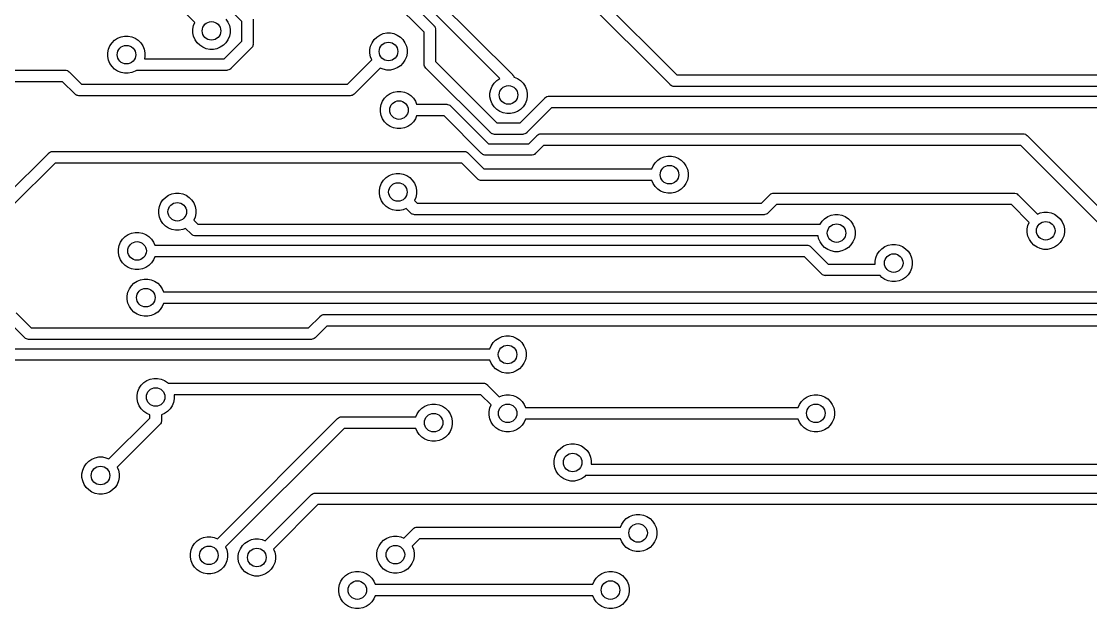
# Model space of a CAD drawing. Extents: x 0.4 to 23, y -16.1 to -0.4.
# Drawn here: x 13.709 to 14.616, y -4.262 to -3.763 of the extents above; entities that cross this region are included whole.
import ezdxf

# ---------------------------------------------------------------- set-up
doc = ezdxf.new("R2010")
doc.units = 0
doc.header["$MEASUREMENT"] = 0
doc.layers.add('BLACK', color=7, linetype='CONTINUOUS')

msp = doc.modelspace()

# ---------------------------------------------------------------- linework, layer by layer
at = {"layer": 'BLACK', "linetype": 'CONTINUOUS'}
for p, q in [((13.8962, -3.7635), (13.4567, -3.32401)), ((13.8564, -3.7644), (13.6346, -3.54255)), ((14.1011, -3.64486), (14.2651, -3.80887)), ((14.2594, -3.8171), (14.0941, -3.65182)), ((14.0326, -3.74053), (14.059, -3.767)), ((14.0508, -3.77268), (14.0243, -3.74622)), ((14.1151, -3.81187), (14.054, -3.75082)), ((14.0622, -3.74513), (14.1257, -3.80863)), ((13.8827, -3.76149), (13.8845, -3.76407)), ((13.906, -3.7617), (13.906, -3.782)), ((13.8548, -3.76998), (13.8554, -3.76693)), ((13.8548, -3.77308), (13.8548, -3.76998)), ((13.8554, -3.76693), (13.8564, -3.7644)), ((13.8845, -3.76407), (13.8857, -3.76693)), ((13.8857, -3.76693), (13.8863, -3.76998)), ((13.8863, -3.76998), (13.8863, -3.77308)), ((13.8962, -3.7802), (13.8962, -3.7635)), ((14.059, -3.767), (14.0592, -3.76715)), ((14.0592, -3.76715), (14.0594, -3.76734)), ((14.0594, -3.76734), (14.0594, -3.76734)), ((14.0594, -3.76734), (14.0598, -3.7679)), ((14.0598, -3.7679), (14.06, -3.76822)), ((14.06, -3.76822), (14.0603, -3.76875)), ((14.0603, -3.76875), (14.0606, -3.76968)), ((14.0606, -3.76968), (14.0606, -3.7704)), ((14.0606, -3.7704), (14.0606, -3.7704)), ((14.0606, -3.7704), (14.0607, -3.77065)), ((14.0607, -3.77065), (14.0606, -3.77089)), ((14.0606, -3.77089), (14.0606, -3.79749)), ((13.7862, -3.78169), (13.7884, -3.77949)), ((13.7884, -3.77949), (13.7909, -3.77777)), ((13.7909, -3.77777), (13.7938, -3.77658)), ((13.7938, -3.77658), (13.7968, -3.77598)), ((13.7968, -3.77598), (13.7999, -3.77598)), ((13.7999, -3.77598), (13.803, -3.77658)), ((13.803, -3.77658), (13.8058, -3.77777)), ((13.8058, -3.77777), (13.8084, -3.77949)), ((13.8084, -3.77949), (13.8106, -3.78169)), ((13.8554, -3.77612), (13.8548, -3.77308)), ((13.8566, -3.77899), (13.8554, -3.77612)), ((13.8583, -3.78157), (13.8566, -3.77899)), ((13.8812, -3.79516), (13.8962, -3.7802)), ((13.8845, -3.77899), (13.8827, -3.78157)), ((13.8857, -3.77612), (13.8845, -3.77899)), ((13.8863, -3.77308), (13.8857, -3.77612)), ((14.0067, -3.78154), (14.0084, -3.77896)), ((14.0084, -3.77896), (14.0106, -3.77676)), ((14.0106, -3.77676), (14.0132, -3.77504)), ((14.0132, -3.77504), (14.0161, -3.77385)), ((14.0161, -3.77385), (14.0191, -3.77325)), ((14.0191, -3.77325), (14.0222, -3.77325)), ((14.0222, -3.77325), (14.0252, -3.77385)), ((14.0252, -3.77385), (14.0281, -3.77504)), ((14.0281, -3.77504), (14.0307, -3.77676)), ((14.0307, -3.77676), (14.0329, -3.77896)), ((14.0329, -3.77896), (14.0346, -3.78154)), ((14.0508, -3.79929), (14.0508, -3.77268)), ((13.7826, -3.79017), (13.7832, -3.78713)), ((13.7826, -3.79328), (13.7826, -3.79017)), ((13.7832, -3.78713), (13.7844, -3.78426)), ((13.7844, -3.78426), (13.7862, -3.78169)), ((13.8106, -3.78169), (13.8123, -3.78426)), ((13.8123, -3.78426), (13.8135, -3.78713)), ((13.8135, -3.78713), (13.8141, -3.79017)), ((13.8141, -3.79017), (13.8141, -3.79328)), ((13.8605, -3.78376), (13.8583, -3.78157)), ((13.8631, -3.78548), (13.8605, -3.78376)), ((13.8659, -3.78667), (13.8631, -3.78548)), ((13.869, -3.78728), (13.8659, -3.78667)), ((13.8721, -3.78728), (13.869, -3.78728)), ((13.8751, -3.78667), (13.8721, -3.78728)), ((13.878, -3.78548), (13.8751, -3.78667)), ((13.8806, -3.78376), (13.878, -3.78548)), ((13.8827, -3.78157), (13.8806, -3.78376)), ((13.9044, -3.78589), (13.8869, -3.80339)), ((13.9046, -3.78573), (13.9044, -3.78589)), ((13.9048, -3.7855), (13.9046, -3.78573)), ((13.9052, -3.78498), (13.9048, -3.7855)), ((13.9057, -3.78413), (13.9052, -3.78498)), ((13.906, -3.7832), (13.9057, -3.78405)), ((13.9057, -3.78405), (13.9057, -3.78413)), ((13.906, -3.782), (13.9061, -3.78224)), ((13.9061, -3.78224), (13.906, -3.78248)), ((13.906, -3.78248), (13.906, -3.78248)), ((13.906, -3.78248), (13.906, -3.7832)), ((14.0049, -3.78744), (14.0055, -3.7844)), ((14.0049, -3.79055), (14.0049, -3.78744)), ((14.0055, -3.7844), (14.0067, -3.78154)), ((14.0346, -3.78154), (14.0358, -3.7844)), ((14.0358, -3.7844), (14.0364, -3.78744)), ((14.0364, -3.78744), (14.0364, -3.79055)), ((13.7832, -3.79632), (13.7826, -3.79328)), ((13.7844, -3.79918), (13.7832, -3.79632)), ((13.7862, -3.80176), (13.7844, -3.79918)), ((13.8141, -3.79328), (13.8138, -3.79516)), ((13.8138, -3.79516), (13.8812, -3.79516)), ((13.986, -3.81671), (14.0066, -3.79613)), ((14.0055, -3.79359), (14.0049, -3.79055)), ((14.0066, -3.79613), (14.0055, -3.79359)), ((14.0329, -3.79903), (14.0307, -3.80123)), ((14.0346, -3.79646), (14.0329, -3.79903)), ((14.0358, -3.79359), (14.0346, -3.79646)), ((14.0364, -3.79055), (14.0358, -3.79359)), ((14.0606, -3.79749), (14.1126, -3.84949)), ((11.9556, -3.8048), (13.7461, -3.8048)), ((13.7461, -3.8048), (13.7464, -3.80478)), ((13.7464, -3.80478), (13.7466, -3.8048)), ((13.7466, -3.8048), (13.7466, -3.8048)), ((13.7466, -3.8048), (13.7473, -3.80487)), ((13.7473, -3.80487), (13.7483, -3.80515)), ((13.7483, -3.80515), (13.7491, -3.80561)), ((13.7491, -3.80561), (13.7499, -3.80622)), ((13.7499, -3.80622), (13.75, -3.80641)), ((13.75, -3.80641), (13.7603, -3.81671)), ((13.7884, -3.80396), (13.7862, -3.80176)), ((13.7909, -3.80568), (13.7884, -3.80396)), ((13.7938, -3.80687), (13.7909, -3.80568)), ((13.7968, -3.80747), (13.7938, -3.80687)), ((13.7999, -3.80747), (13.7968, -3.80747)), ((13.803, -3.80687), (13.7999, -3.80747)), ((13.8058, -3.80568), (13.803, -3.80687)), ((13.8068, -3.80502), (13.8058, -3.80568)), ((13.807, -3.805), (13.8068, -3.80502)), ((13.883, -3.805), (13.807, -3.805)), ((13.8833, -3.80503), (13.883, -3.805)), ((13.8835, -3.805), (13.8833, -3.80503)), ((13.8842, -3.80493), (13.8835, -3.805)), ((13.8835, -3.805), (13.8835, -3.805)), ((13.8852, -3.80465), (13.8842, -3.80493)), ((13.886, -3.80419), (13.8852, -3.80465)), ((13.8868, -3.80358), (13.886, -3.80419)), ((13.8869, -3.80339), (13.8868, -3.80358)), ((14.0135, -3.80309), (13.9917, -3.82494)), ((14.0161, -3.80414), (14.0135, -3.80309)), ((14.0191, -3.80474), (14.0161, -3.80414)), ((14.0222, -3.80474), (14.0191, -3.80474)), ((14.0252, -3.80414), (14.0222, -3.80474)), ((14.0281, -3.80295), (14.0252, -3.80414)), ((14.0307, -3.80123), (14.0281, -3.80295)), ((14.0508, -3.79953), (14.0508, -3.79929)), ((14.0508, -3.79977), (14.0508, -3.79953)), ((14.0509, -3.80049), (14.0508, -3.79977)), ((14.0508, -3.79977), (14.0508, -3.79977)), ((14.0512, -3.80142), (14.0509, -3.80049)), ((14.0516, -3.80227), (14.0512, -3.80142)), ((14.0522, -3.80302), (14.0516, -3.80227)), ((14.0524, -3.80318), (14.0522, -3.80302)), ((14.107, -3.85772), (14.0524, -3.80318)), ((13.7443, -3.81464), (11.9556, -3.81464)), ((13.7546, -3.82494), (13.7443, -3.81464)), ((13.7603, -3.81671), (13.986, -3.81671)), ((14.1085, -3.8184), (14.1102, -3.81582)), ((14.1102, -3.81582), (14.1124, -3.81363)), ((14.1124, -3.81363), (14.115, -3.8119)), ((14.115, -3.8119), (14.1151, -3.81187)), ((14.1257, -3.80863), (14.1259, -3.80878)), ((14.1259, -3.80878), (14.1261, -3.80897)), ((14.1261, -3.80897), (14.1265, -3.80953)), ((14.1265, -3.80953), (14.1268, -3.80996)), ((14.1268, -3.80996), (14.127, -3.81039)), ((14.127, -3.81039), (14.1271, -3.81075)), ((14.1271, -3.81075), (14.1299, -3.8119)), ((14.1299, -3.8119), (14.1325, -3.81363)), ((14.1325, -3.81363), (14.1347, -3.81582)), ((14.1347, -3.81582), (14.1364, -3.8184)), ((14.2596, -3.81729), (14.2594, -3.8171)), ((14.2598, -3.81744), (14.2596, -3.81729)), ((14.2651, -3.80887), (14.849, -3.80887)), ((13.7548, -3.82513), (13.7546, -3.82494)), ((13.755, -3.82528), (13.7548, -3.82513)), ((13.7555, -3.82575), (13.755, -3.82528)), ((13.7562, -3.8261), (13.7555, -3.82575)), ((13.7564, -3.8262), (13.7562, -3.8261)), ((13.7573, -3.82648), (13.7564, -3.8262)), ((13.758, -3.82656), (13.7573, -3.82648)), ((13.989, -3.82648), (13.9882, -3.82656)), ((13.9899, -3.8262), (13.989, -3.82648)), ((13.9908, -3.82575), (13.9899, -3.8262)), ((13.9915, -3.82513), (13.9908, -3.82575)), ((13.9917, -3.82494), (13.9915, -3.82513)), ((14.0173, -3.82865), (14.0195, -3.82646)), ((14.0195, -3.82646), (14.0221, -3.82474)), ((14.0221, -3.82474), (14.0249, -3.82355)), ((14.0249, -3.82355), (14.028, -3.82294)), ((14.028, -3.82294), (14.0311, -3.82294)), ((14.0311, -3.82294), (14.0341, -3.82355)), ((14.0341, -3.82355), (14.037, -3.82474)), ((14.037, -3.82474), (14.0396, -3.82646)), ((14.0396, -3.82646), (14.0418, -3.82865)), ((14.1067, -3.82431), (14.1073, -3.82126)), ((14.1067, -3.82741), (14.1067, -3.82431)), ((14.1073, -3.82126), (14.1085, -3.8184)), ((14.1364, -3.8184), (14.1376, -3.82126)), ((14.1376, -3.82126), (14.1382, -3.82431)), ((14.1382, -3.82431), (14.1382, -3.82741)), ((14.2603, -3.8179), (14.2598, -3.81744)), ((14.2611, -3.81832), (14.2603, -3.8179)), ((14.2612, -3.81836), (14.2611, -3.81832)), ((14.2621, -3.81864), (14.2612, -3.81836)), ((14.2628, -3.81871), (14.2621, -3.81864)), ((14.2631, -3.81874), (14.2628, -3.81871)), ((14.2628, -3.81871), (14.2628, -3.81871)), ((14.2633, -3.81871), (14.2631, -3.81874)), ((14.8472, -3.81871), (14.2633, -3.81871)), ((13.7583, -3.82658), (13.758, -3.82656)), ((13.758, -3.82656), (13.758, -3.82656)), ((13.7585, -3.82656), (13.7583, -3.82658)), ((13.9878, -3.82656), (13.7585, -3.82656)), ((13.988, -3.82658), (13.9878, -3.82656)), ((13.9882, -3.82656), (13.988, -3.82658)), ((13.9882, -3.82656), (13.9882, -3.82656)), ((14.0138, -3.83714), (14.0144, -3.8341)), ((14.0144, -3.8341), (14.0156, -3.83123)), ((14.0156, -3.83123), (14.0173, -3.82865)), ((14.0418, -3.82865), (14.0435, -3.83123)), ((14.0435, -3.83123), (14.0445, -3.83377)), ((14.0445, -3.83377), (14.0696, -3.83377)), ((14.0696, -3.83377), (14.0698, -3.83375)), ((14.0698, -3.83375), (14.0701, -3.83377)), ((14.0701, -3.83377), (14.0701, -3.83377)), ((14.0701, -3.83377), (14.0708, -3.83384)), ((14.0708, -3.83384), (14.0717, -3.83412)), ((14.0717, -3.83412), (14.0726, -3.83458)), ((14.0726, -3.83458), (14.0733, -3.8352)), ((14.0733, -3.8352), (14.0735, -3.83538)), ((14.0735, -3.83538), (14.1053, -3.86722)), ((14.1073, -3.83045), (14.1067, -3.82741)), ((14.1085, -3.83332), (14.1073, -3.83045)), ((14.1102, -3.8359), (14.1085, -3.83332)), ((14.1322, -3.84949), (14.1532, -3.82848)), ((14.1364, -3.83332), (14.1347, -3.8359)), ((14.1376, -3.83045), (14.1364, -3.83332)), ((14.1382, -3.82741), (14.1376, -3.83045)), ((14.1532, -3.82848), (14.1534, -3.82829)), ((14.1534, -3.82829), (14.1536, -3.82814)), ((14.1536, -3.82814), (14.1541, -3.82768)), ((14.1536, -3.82814), (14.1536, -3.82814)), ((14.1541, -3.82768), (14.155, -3.82722)), ((14.155, -3.82722), (14.1559, -3.82694)), ((14.1559, -3.82694), (14.1566, -3.82687)), ((14.1566, -3.82687), (14.1569, -3.82685)), ((14.1566, -3.82687), (14.1566, -3.82687)), ((14.1569, -3.82685), (14.1571, -3.82687)), ((14.1571, -3.82687), (14.8397, -3.82687)), ((14.0138, -3.84024), (14.0138, -3.83714)), ((14.0144, -3.84329), (14.0138, -3.84024)), ((14.0156, -3.84615), (14.0144, -3.84329)), ((14.0445, -3.84361), (14.0435, -3.84615)), ((14.0678, -3.84361), (14.0445, -3.84361)), ((14.0996, -3.87545), (14.0678, -3.84361)), ((14.1124, -3.83809), (14.1102, -3.8359)), ((14.115, -3.83981), (14.1124, -3.83809)), ((14.1178, -3.841), (14.115, -3.83981)), ((14.1209, -3.84161), (14.1178, -3.841)), ((14.124, -3.84161), (14.1209, -3.84161)), ((14.127, -3.841), (14.124, -3.84161)), ((14.1299, -3.83981), (14.127, -3.841)), ((14.1325, -3.83809), (14.1299, -3.83981)), ((14.1347, -3.8359), (14.1325, -3.83809)), ((14.1589, -3.83671), (14.1379, -3.85772)), ((14.8379, -3.83671), (14.1589, -3.83671)), ((14.0173, -3.84873), (14.0156, -3.84615)), ((14.0195, -3.85093), (14.0173, -3.84873)), ((14.0221, -3.85265), (14.0195, -3.85093)), ((14.0249, -3.85384), (14.0221, -3.85265)), ((14.037, -3.85265), (14.0341, -3.85384)), ((14.0396, -3.85093), (14.037, -3.85265)), ((14.0418, -3.84873), (14.0396, -3.85093)), ((14.0435, -3.84615), (14.0418, -3.84873)), ((14.1126, -3.84949), (14.1322, -3.84949)), ((14.028, -3.85444), (14.0249, -3.85384)), ((14.0311, -3.85444), (14.028, -3.85444)), ((14.0341, -3.85384), (14.0311, -3.85444)), ((14.1071, -3.85791), (14.107, -3.85772)), ((14.1073, -3.85806), (14.1071, -3.85791)), ((14.1079, -3.85853), (14.1073, -3.85806)), ((14.1073, -3.85806), (14.1073, -3.85806)), ((14.1086, -3.8589), (14.1079, -3.85853)), ((14.1087, -3.85898), (14.1086, -3.8589)), ((14.1096, -3.85926), (14.1087, -3.85898)), ((14.1104, -3.85933), (14.1096, -3.85926)), ((14.1106, -3.85936), (14.1104, -3.85933)), ((14.1104, -3.85933), (14.1104, -3.85933)), ((14.1109, -3.85933), (14.1106, -3.85936)), ((14.134, -3.85933), (14.1109, -3.85933)), ((14.1343, -3.85936), (14.134, -3.85933)), ((14.1345, -3.85933), (14.1343, -3.85936)), ((14.1352, -3.85926), (14.1345, -3.85933)), ((14.1345, -3.85933), (14.1345, -3.85933)), ((14.1362, -3.85898), (14.1352, -3.85926)), ((14.137, -3.85853), (14.1362, -3.85898)), ((14.1378, -3.85791), (14.137, -3.85853)), ((14.1379, -3.85772), (14.1378, -3.85791)), ((14.1396, -3.86722), (14.1463, -3.86051)), ((14.1463, -3.86051), (14.1464, -3.86032)), ((14.1464, -3.86032), (14.1466, -3.86017)), ((14.1466, -3.86017), (14.1472, -3.85971)), ((14.1472, -3.85971), (14.148, -3.85925)), ((14.148, -3.85925), (14.149, -3.85897)), ((14.149, -3.85897), (14.1497, -3.8589)), ((14.1497, -3.8589), (14.1499, -3.85887)), ((14.1497, -3.8589), (14.1497, -3.8589)), ((14.1499, -3.85887), (14.1502, -3.8589)), ((14.1502, -3.8589), (14.5586, -3.8589)), ((14.5586, -3.8589), (14.5588, -3.85887)), ((14.5588, -3.85887), (14.559, -3.8589)), ((14.559, -3.8589), (14.559, -3.8589)), ((14.559, -3.8589), (14.5598, -3.85897)), ((14.5598, -3.85897), (14.5607, -3.85925)), ((14.5607, -3.85925), (14.5615, -3.85971)), ((14.5615, -3.85971), (14.5623, -3.86032)), ((14.5623, -3.86032), (14.5624, -3.86051)), ((14.5624, -3.86051), (14.6287, -3.92681)), ((14.1053, -3.86722), (14.1396, -3.86722)), ((14.152, -3.86874), (14.1453, -3.87545)), ((14.5568, -3.86874), (14.152, -3.86874)), ((14.6218, -3.93377), (14.5568, -3.86874)), ((13.6965, -3.91124), (13.7322, -3.87547)), ((13.7322, -3.87547), (13.7324, -3.87528)), ((13.7324, -3.87528), (13.7328, -3.87494)), ((13.7328, -3.87494), (13.7331, -3.87466)), ((13.7331, -3.87466), (13.734, -3.87421)), ((13.734, -3.87421), (13.7349, -3.87393)), ((13.7349, -3.87393), (13.7356, -3.87385)), ((13.7356, -3.87385), (13.7359, -3.87383)), ((13.7356, -3.87385), (13.7356, -3.87385)), ((13.7359, -3.87383), (13.7361, -3.87385)), ((13.7361, -3.87385), (14.0846, -3.87385)), ((14.0846, -3.87385), (14.0848, -3.87383)), ((14.0848, -3.87383), (14.0851, -3.87385)), ((14.0851, -3.87385), (14.0851, -3.87385)), ((14.0851, -3.87385), (14.0858, -3.87393)), ((14.0858, -3.87393), (14.0867, -3.87421)), ((14.0867, -3.87421), (14.0876, -3.87466)), ((14.0876, -3.87466), (14.0883, -3.87528)), ((14.0883, -3.87528), (14.0885, -3.87547)), ((14.0885, -3.87547), (14.1016, -3.88858)), ((14.0998, -3.87564), (14.0996, -3.87545)), ((14.1, -3.87579), (14.0998, -3.87564)), ((14.1005, -3.87625), (14.1, -3.87579)), ((14.1011, -3.87658), (14.1005, -3.87625)), ((14.1014, -3.87671), (14.1011, -3.87658)), ((14.1023, -3.87699), (14.1014, -3.87671)), ((14.103, -3.87706), (14.1023, -3.87699)), ((14.1033, -3.87709), (14.103, -3.87706)), ((14.103, -3.87706), (14.103, -3.87706)), ((14.1035, -3.87706), (14.1033, -3.87709)), ((14.1414, -3.87706), (14.1035, -3.87706)), ((14.1416, -3.87709), (14.1414, -3.87706)), ((14.1419, -3.87706), (14.1416, -3.87709)), ((14.1426, -3.87699), (14.1419, -3.87706)), ((14.1419, -3.87706), (14.1419, -3.87706)), ((14.1435, -3.87671), (14.1426, -3.87699)), ((14.1444, -3.87625), (14.1435, -3.87671)), ((14.1451, -3.87564), (14.1444, -3.87625)), ((14.1453, -3.87545), (14.1451, -3.87564)), ((14.2489, -3.88127), (14.2514, -3.87955)), ((14.2514, -3.87955), (14.2543, -3.87836)), ((14.2543, -3.87836), (14.2574, -3.87776)), ((14.2574, -3.87776), (14.2605, -3.87776)), ((14.2605, -3.87776), (14.2635, -3.87836)), ((14.2635, -3.87836), (14.2664, -3.87955)), ((14.2664, -3.87955), (14.2689, -3.88127)), ((13.7379, -3.8837), (13.7021, -3.91947)), ((14.0828, -3.8837), (13.7379, -3.8837)), ((14.0959, -3.89681), (14.0828, -3.8837)), ((14.1016, -3.88858), (14.2439, -3.88858)), ((14.2439, -3.88858), (14.245, -3.88604)), ((14.245, -3.88604), (14.2467, -3.88347)), ((14.2467, -3.88347), (14.2489, -3.88127)), ((14.2689, -3.88127), (14.2711, -3.88347)), ((14.2711, -3.88347), (14.2729, -3.88604)), ((14.2729, -3.88604), (14.2741, -3.88891)), ((14.2741, -3.88891), (14.2747, -3.89195)), ((14.0146, -3.90074), (14.0164, -3.89816)), ((14.0164, -3.89816), (14.0186, -3.89596)), ((14.0186, -3.89596), (14.0211, -3.89424)), ((14.0211, -3.89424), (14.024, -3.89305)), ((14.024, -3.89305), (14.027, -3.89245)), ((14.027, -3.89245), (14.0301, -3.89245)), ((14.0301, -3.89245), (14.0332, -3.89305)), ((14.0332, -3.89305), (14.0361, -3.89424)), ((14.0361, -3.89424), (14.0386, -3.89596)), ((14.0386, -3.89596), (14.0408, -3.89816)), ((14.0408, -3.89816), (14.0426, -3.90074)), ((14.0961, -3.897), (14.0959, -3.89681)), ((14.0962, -3.89715), (14.0961, -3.897)), ((14.0965, -3.89735), (14.0962, -3.89715)), ((14.0962, -3.89715), (14.0962, -3.89715)), ((14.0968, -3.89762), (14.0965, -3.89735)), ((14.0977, -3.89807), (14.0968, -3.89762)), ((14.0986, -3.89835), (14.0977, -3.89807)), ((14.0993, -3.89843), (14.0986, -3.89835)), ((14.0996, -3.89845), (14.0993, -3.89843)), ((14.0993, -3.89843), (14.0993, -3.89843)), ((14.0998, -3.89843), (14.0996, -3.89845)), ((14.2439, -3.89843), (14.0998, -3.89843)), ((14.245, -3.90096), (14.2439, -3.89843)), ((14.2741, -3.8981), (14.2729, -3.90096)), ((14.2747, -3.89505), (14.2741, -3.8981)), ((14.2747, -3.89195), (14.2747, -3.89505)), ((14.0129, -3.90665), (14.0135, -3.9036)), ((14.0129, -3.90975), (14.0129, -3.90665)), ((14.0135, -3.9036), (14.0146, -3.90074)), ((14.0426, -3.90074), (14.0437, -3.9036)), ((14.0437, -3.9036), (14.0443, -3.90665)), ((14.0443, -3.90665), (14.0443, -3.90975)), ((14.2467, -3.90354), (14.245, -3.90096)), ((14.2489, -3.90574), (14.2467, -3.90354)), ((14.2514, -3.90746), (14.2489, -3.90574)), ((14.2543, -3.90865), (14.2514, -3.90746)), ((14.2664, -3.90746), (14.2635, -3.90865)), ((14.2689, -3.90574), (14.2664, -3.90746)), ((14.2711, -3.90354), (14.2689, -3.90574)), ((14.2729, -3.90096), (14.2711, -3.90354)), ((13.8276, -3.9175), (13.8293, -3.91492)), ((13.8293, -3.91492), (13.8315, -3.91273)), ((13.8315, -3.91273), (13.8341, -3.911)), ((13.8341, -3.911), (13.8369, -3.90982)), ((13.8369, -3.90982), (13.84, -3.90921)), ((13.84, -3.90921), (13.8431, -3.90921)), ((13.8431, -3.90921), (13.8461, -3.90982)), ((13.8461, -3.90982), (13.849, -3.911)), ((13.849, -3.911), (13.8516, -3.91273)), ((13.8516, -3.91273), (13.8537, -3.91492)), ((13.8537, -3.91492), (13.8555, -3.9175)), ((14.0135, -3.91279), (14.0129, -3.90975)), ((14.0146, -3.91566), (14.0135, -3.91279)), ((14.0164, -3.91824), (14.0146, -3.91566)), ((14.0437, -3.91279), (14.0427, -3.91533)), ((14.0427, -3.91533), (14.045, -3.91765)), ((14.0443, -3.90975), (14.0437, -3.91279)), ((14.2574, -3.90925), (14.2543, -3.90865)), ((14.2605, -3.90925), (14.2574, -3.90925)), ((14.2635, -3.90865), (14.2605, -3.90925)), ((14.3369, -3.91765), (14.3439, -3.91068)), ((14.3439, -3.91068), (14.344, -3.9105)), ((14.344, -3.9105), (14.3442, -3.91034)), ((14.3442, -3.91034), (14.3448, -3.90988)), ((14.3448, -3.90988), (14.3456, -3.90942)), ((14.3456, -3.90942), (14.3465, -3.90914)), ((14.3465, -3.90914), (14.3473, -3.90907)), ((14.3473, -3.90907), (14.3475, -3.90905)), ((14.3473, -3.90907), (14.3473, -3.90907)), ((14.3475, -3.90905), (14.3478, -3.90907)), ((14.3478, -3.90907), (14.5507, -3.90907)), ((14.5507, -3.90907), (14.5509, -3.90905)), ((14.5509, -3.90905), (14.5512, -3.90907)), ((14.5512, -3.90907), (14.5512, -3.90907)), ((14.5512, -3.90907), (14.5519, -3.90914)), ((14.5519, -3.90914), (14.5528, -3.90942)), ((14.5528, -3.90942), (14.5537, -3.90988)), ((14.5537, -3.90988), (14.5544, -3.9105)), ((14.5544, -3.9105), (14.5546, -3.91068)), ((14.5546, -3.91068), (14.5709, -3.927)), ((13.8258, -3.92341), (13.8264, -3.92037)), ((13.8258, -3.92651), (13.8258, -3.92341)), ((13.8264, -3.92037), (13.8276, -3.9175)), ((13.8555, -3.9175), (13.8567, -3.92037)), ((13.8567, -3.92037), (13.8573, -3.92341)), ((13.8573, -3.92341), (13.8573, -3.92651)), ((14.0186, -3.92043), (14.0164, -3.91824)), ((14.0211, -3.92215), (14.0186, -3.92043)), ((14.024, -3.92334), (14.0211, -3.92215)), ((14.027, -3.92394), (14.024, -3.92334)), ((14.0301, -3.92394), (14.027, -3.92394)), ((14.0332, -3.92334), (14.0301, -3.92394)), ((14.0357, -3.92229), (14.0332, -3.92334)), ((14.0393, -3.92588), (14.0357, -3.92229)), ((14.0395, -3.92606), (14.0393, -3.92588)), ((14.0397, -3.92622), (14.0395, -3.92606)), ((14.0402, -3.92668), (14.0397, -3.92622)), ((14.045, -3.91765), (14.3369, -3.91765)), ((14.3424, -3.92606), (14.3417, -3.92668)), ((14.3426, -3.92588), (14.3424, -3.92606)), ((14.3496, -3.91891), (14.3426, -3.92588)), ((14.5489, -3.91891), (14.3496, -3.91891)), ((14.5639, -3.93396), (14.5489, -3.91891)), ((14.5709, -3.927), (14.5734, -3.92595)), ((14.5734, -3.92595), (14.5765, -3.92535)), ((14.5765, -3.92535), (14.5796, -3.92535)), ((14.5796, -3.92535), (14.5826, -3.92595)), ((14.5826, -3.92595), (14.5855, -3.92714)), ((13.8264, -3.92955), (13.8258, -3.92651)), ((13.8276, -3.93242), (13.8264, -3.92955)), ((13.8293, -3.935), (13.8276, -3.93242)), ((13.8315, -3.93719), (13.8293, -3.935)), ((13.8567, -3.92955), (13.8556, -3.93209)), ((13.8556, -3.93209), (13.859, -3.93552)), ((13.8573, -3.92651), (13.8567, -3.92955)), ((14.0407, -3.92695), (14.0402, -3.92668)), ((14.0411, -3.92714), (14.0407, -3.92695)), ((14.042, -3.92742), (14.0411, -3.92714)), ((14.0427, -3.92749), (14.042, -3.92742)), ((14.043, -3.92751), (14.0427, -3.92749)), ((14.0427, -3.92749), (14.0427, -3.92749)), ((14.0432, -3.92749), (14.043, -3.92751)), ((14.3387, -3.92749), (14.0432, -3.92749)), ((14.3389, -3.92751), (14.3387, -3.92749)), ((14.3392, -3.92749), (14.3389, -3.92751)), ((14.3399, -3.92742), (14.3392, -3.92749)), ((14.3392, -3.92749), (14.3392, -3.92749)), ((14.3408, -3.92714), (14.3399, -3.92742)), ((14.3417, -3.92668), (14.3408, -3.92714)), ((14.3867, -3.93552), (14.3883, -3.93302)), ((14.3883, -3.93302), (14.3905, -3.93083)), ((14.3905, -3.93083), (14.3931, -3.9291)), ((14.3931, -3.9291), (14.396, -3.92792)), ((14.396, -3.92792), (14.399, -3.92731)), ((14.399, -3.92731), (14.4021, -3.92731)), ((14.4021, -3.92731), (14.4052, -3.92792)), ((14.4052, -3.92792), (14.408, -3.9291)), ((14.408, -3.9291), (14.4106, -3.93083)), ((14.4106, -3.93083), (14.4128, -3.93302)), ((14.4128, -3.93302), (14.4145, -3.9356)), ((14.5629, -3.9365), (14.5639, -3.93396)), ((14.5855, -3.92714), (14.5881, -3.92886)), ((14.5881, -3.92886), (14.5903, -3.93106)), ((14.5903, -3.93106), (14.592, -3.93363)), ((14.592, -3.93363), (14.5932, -3.9365)), ((13.7973, -3.94594), (13.7999, -3.94422)), ((13.7999, -3.94422), (13.8028, -3.94303)), ((13.8028, -3.94303), (13.8058, -3.94243)), ((13.8058, -3.94243), (13.8089, -3.94243)), ((13.8089, -3.94243), (13.812, -3.94303)), ((13.812, -3.94303), (13.8148, -3.94422)), ((13.8148, -3.94422), (13.8174, -3.94594)), ((13.8341, -3.93892), (13.8315, -3.93719)), ((13.8369, -3.9401), (13.8341, -3.93892)), ((13.84, -3.94071), (13.8369, -3.9401)), ((13.8431, -3.94071), (13.84, -3.94071)), ((13.8461, -3.9401), (13.8431, -3.94071)), ((13.8486, -3.93905), (13.8461, -3.9401)), ((13.8533, -3.94375), (13.8486, -3.93905)), ((13.8535, -3.94394), (13.8533, -3.94375)), ((13.8537, -3.94409), (13.8535, -3.94394)), ((13.8542, -3.94455), (13.8537, -3.94409)), ((13.859, -3.93552), (14.3867, -3.93552)), ((14.4145, -3.9356), (14.4157, -3.93847)), ((14.4157, -3.93847), (14.4163, -3.94151)), ((14.4163, -3.94151), (14.4163, -3.94461)), ((14.5623, -3.93954), (14.5629, -3.9365)), ((14.5623, -3.94265), (14.5623, -3.93954)), ((14.5629, -3.94569), (14.5623, -3.94265)), ((14.5932, -3.9365), (14.5938, -3.93954)), ((14.5938, -3.94265), (14.5932, -3.94569)), ((14.5938, -3.93954), (14.5938, -3.94265)), ((13.7922, -3.95358), (13.7934, -3.95071)), ((13.7934, -3.95071), (13.7951, -3.94813)), ((13.7951, -3.94813), (13.7973, -3.94594)), ((13.8174, -3.94594), (13.8196, -3.94813)), ((13.8196, -3.94813), (13.8213, -3.95071)), ((13.8213, -3.95071), (13.8224, -3.95325)), ((13.8224, -3.95325), (14.3751, -3.95325)), ((13.8546, -3.94475), (13.8542, -3.94455)), ((13.8551, -3.94501), (13.8546, -3.94475)), ((13.856, -3.94529), (13.8551, -3.94501)), ((13.8568, -3.94536), (13.856, -3.94529)), ((13.857, -3.94539), (13.8568, -3.94536)), ((13.8568, -3.94536), (13.8568, -3.94536)), ((13.8572, -3.94536), (13.857, -3.94539)), ((14.385, -3.94536), (13.8572, -3.94536)), ((14.3751, -3.95325), (14.3753, -3.95323)), ((14.3753, -3.95323), (14.3755, -3.95325)), ((14.3755, -3.95325), (14.3755, -3.95325)), ((14.3755, -3.95325), (14.3763, -3.95332)), ((14.3763, -3.95332), (14.3772, -3.9536)), ((14.3854, -3.94765), (14.385, -3.94536)), ((14.3866, -3.95052), (14.3854, -3.94765)), ((14.3883, -3.9531), (14.3866, -3.95052)), ((14.3905, -3.95529), (14.3883, -3.9531)), ((14.4128, -3.9531), (14.4106, -3.95529)), ((14.4145, -3.95052), (14.4128, -3.9531)), ((14.4157, -3.94765), (14.4145, -3.95052)), ((14.4163, -3.94461), (14.4157, -3.94765)), ((14.4416, -3.95455), (14.4445, -3.95336)), ((14.4445, -3.95336), (14.4475, -3.95276)), ((14.4475, -3.95276), (14.4506, -3.95276)), ((14.4506, -3.95276), (14.4537, -3.95336)), ((14.4537, -3.95336), (14.4566, -3.95455)), ((14.5641, -3.94855), (14.5629, -3.94569)), ((14.5658, -3.95113), (14.5641, -3.94855)), ((14.568, -3.95333), (14.5658, -3.95113)), ((14.5706, -3.95505), (14.568, -3.95333)), ((14.5881, -3.95333), (14.5855, -3.95505)), ((14.5903, -3.95113), (14.5881, -3.95333)), ((14.592, -3.94855), (14.5903, -3.95113)), ((14.5932, -3.94569), (14.592, -3.94855)), ((13.7916, -3.95662), (13.7922, -3.95358)), ((13.7916, -3.95972), (13.7916, -3.95662)), ((13.7922, -3.96277), (13.7916, -3.95972)), ((14.3772, -3.9536), (14.3781, -3.95406)), ((14.3781, -3.95406), (14.3788, -3.95468)), ((14.3788, -3.95468), (14.379, -3.95486)), ((14.379, -3.95486), (14.3934, -3.96931)), ((14.3931, -3.95701), (14.3905, -3.95529)), ((14.396, -3.9582), (14.3931, -3.95701)), ((14.399, -3.95881), (14.396, -3.9582)), ((14.4021, -3.95881), (14.399, -3.95881)), ((14.4052, -3.9582), (14.4021, -3.95881)), ((14.408, -3.95701), (14.4052, -3.9582)), ((14.4106, -3.95529), (14.408, -3.95701)), ((14.4339, -3.96391), (14.4351, -3.96104)), ((14.4351, -3.96104), (14.4369, -3.95847)), ((14.4369, -3.95847), (14.4391, -3.95627)), ((14.4391, -3.95627), (14.4416, -3.95455)), ((14.4566, -3.95455), (14.4591, -3.95627)), ((14.4591, -3.95627), (14.4613, -3.95847)), ((14.4613, -3.95847), (14.463, -3.96104)), ((14.463, -3.96104), (14.4642, -3.96391)), ((14.5734, -3.95624), (14.5706, -3.95505)), ((14.5765, -3.95684), (14.5734, -3.95624)), ((14.5796, -3.95684), (14.5765, -3.95684)), ((14.5826, -3.95624), (14.5796, -3.95684)), ((14.5855, -3.95505), (14.5826, -3.95624)), ((13.7934, -3.96563), (13.7922, -3.96277)), ((13.7951, -3.96821), (13.7934, -3.96563)), ((13.7973, -3.97041), (13.7951, -3.96821)), ((13.7999, -3.97213), (13.7973, -3.97041)), ((13.8174, -3.97041), (13.8148, -3.97213)), ((13.8196, -3.96821), (13.8174, -3.97041)), ((13.8213, -3.96563), (13.8196, -3.96821)), ((13.8224, -3.96309), (13.8213, -3.96563)), ((14.3733, -3.96309), (13.8224, -3.96309)), ((14.3877, -3.97755), (14.3733, -3.96309)), ((14.3934, -3.96931), (14.4333, -3.96931)), ((14.4333, -3.96695), (14.4339, -3.96391)), ((14.4333, -3.96931), (14.4333, -3.96695)), ((14.4642, -3.96391), (14.4648, -3.96695)), ((14.4648, -3.97005), (14.4642, -3.9731)), ((14.4648, -3.96695), (14.4648, -3.97005)), ((13.8028, -3.97332), (13.7999, -3.97213)), ((13.8058, -3.97392), (13.8028, -3.97332)), ((13.8089, -3.97392), (13.8058, -3.97392)), ((13.812, -3.97332), (13.8089, -3.97392)), ((13.8148, -3.97213), (13.812, -3.97332)), ((14.3879, -3.97773), (14.3877, -3.97755)), ((14.3881, -3.97789), (14.3879, -3.97773)), ((14.3886, -3.97835), (14.3881, -3.97789)), ((14.3881, -3.97789), (14.3881, -3.97789)), ((14.3895, -3.9788), (14.3886, -3.97835)), ((14.3904, -3.97909), (14.3895, -3.9788)), ((14.3911, -3.97916), (14.3904, -3.97909)), ((14.3914, -3.97918), (14.3911, -3.97916)), ((14.3911, -3.97916), (14.3911, -3.97916)), ((14.3916, -3.97916), (14.3914, -3.97918)), ((14.4375, -3.97916), (14.3916, -3.97916)), ((14.4391, -3.98074), (14.4375, -3.97916)), ((14.4613, -3.97854), (14.4591, -3.98074)), ((14.463, -3.97596), (14.4613, -3.97854)), ((14.4642, -3.9731), (14.463, -3.97596)), ((13.8009, -3.99035), (13.8026, -3.98777)), ((13.8026, -3.98777), (13.8048, -3.98557)), ((13.8048, -3.98557), (13.8074, -3.98385)), ((13.8074, -3.98385), (13.8102, -3.98266)), ((13.8102, -3.98266), (13.8133, -3.98206)), ((13.8133, -3.98206), (13.8164, -3.98206)), ((13.8164, -3.98206), (13.8194, -3.98266)), ((13.8194, -3.98266), (13.8223, -3.98385)), ((13.8223, -3.98385), (13.8249, -3.98557)), ((13.8249, -3.98557), (13.8271, -3.98777)), ((13.8271, -3.98777), (13.8288, -3.99035)), ((14.4416, -3.98246), (14.4391, -3.98074)), ((14.4445, -3.98365), (14.4416, -3.98246)), ((14.4475, -3.98425), (14.4445, -3.98365)), ((14.4506, -3.98425), (14.4475, -3.98425)), ((14.4537, -3.98365), (14.4506, -3.98425)), ((14.4566, -3.98246), (14.4537, -3.98365)), ((14.4591, -3.98074), (14.4566, -3.98246)), ((13.7991, -3.99626), (13.7997, -3.99321)), ((13.7991, -3.99936), (13.7991, -3.99626)), ((13.7997, -3.99321), (13.8009, -3.99035)), ((13.8288, -3.99035), (13.8298, -3.99289)), ((13.8298, -3.99289), (14.6929, -3.99289)), ((13.7997, -4.0024), (13.7991, -3.99936)), ((13.8009, -4.00527), (13.7997, -4.0024)), ((13.8026, -4.00785), (13.8009, -4.00527)), ((13.8288, -4.00527), (13.8271, -4.00785)), ((13.8298, -4.00273), (13.8288, -4.00527)), ((14.6947, -4.00273), (13.8298, -4.00273)), ((13.705, -4.0108), (13.7176, -4.02337)), ((13.8048, -4.01004), (13.8026, -4.00785)), ((13.8074, -4.01176), (13.8048, -4.01004)), ((13.8102, -4.01295), (13.8074, -4.01176)), ((13.8133, -4.01356), (13.8102, -4.01295)), ((13.8164, -4.01356), (13.8133, -4.01356)), ((13.8194, -4.01295), (13.8164, -4.01356)), ((13.8223, -4.01176), (13.8194, -4.01295)), ((13.8249, -4.01004), (13.8223, -4.01176)), ((13.8271, -4.00785), (13.8249, -4.01004)), ((13.9529, -4.02337), (13.9626, -4.01374)), ((13.9626, -4.01374), (13.9627, -4.01355)), ((13.9627, -4.01355), (13.9635, -4.01295)), ((13.9635, -4.01294), (13.9643, -4.01248)), ((13.9635, -4.01295), (13.9635, -4.01294)), ((13.9643, -4.01248), (13.9644, -4.01245)), ((13.9644, -4.01245), (13.9653, -4.0122)), ((13.9653, -4.0122), (13.966, -4.01213)), ((13.966, -4.01213), (13.9662, -4.0121)), ((13.966, -4.01213), (13.966, -4.01213)), ((13.9662, -4.0121), (13.9665, -4.01213)), ((13.9665, -4.01213), (14.9698, -4.01213)), ((13.7119, -4.0316), (13.6981, -4.01776)), ((13.7176, -4.02337), (13.9529, -4.02337)), ((13.9683, -4.02197), (13.9586, -4.0316)), ((14.9698, -4.02197), (13.9683, -4.02197)), ((13.7121, -4.03179), (13.7119, -4.0316)), ((13.7123, -4.03195), (13.7121, -4.03179)), ((13.7128, -4.03241), (13.7123, -4.03195)), ((13.7135, -4.0328), (13.7128, -4.03241)), ((13.7137, -4.03286), (13.7135, -4.0328)), ((13.7146, -4.03315), (13.7137, -4.03286)), ((13.7153, -4.03322), (13.7146, -4.03315)), ((13.7156, -4.03324), (13.7153, -4.03322)), ((13.7153, -4.03322), (13.7153, -4.03322)), ((13.7158, -4.03322), (13.7156, -4.03324)), ((13.9547, -4.03322), (13.7158, -4.03322)), ((13.955, -4.03324), (13.9547, -4.03322)), ((13.9552, -4.03322), (13.955, -4.03324)), ((13.956, -4.03315), (13.9552, -4.03322)), ((13.9552, -4.03322), (13.9552, -4.03322)), ((13.9569, -4.03286), (13.956, -4.03315)), ((13.9577, -4.03241), (13.9569, -4.03286)), ((13.9585, -4.03179), (13.9577, -4.03241)), ((13.9586, -4.0316), (13.9585, -4.03179)), ((14.1093, -4.03599), (14.1115, -4.0338)), ((14.1115, -4.0338), (14.1141, -4.03207)), ((14.1141, -4.03207), (14.117, -4.03088)), ((14.117, -4.03088), (14.12, -4.03028)), ((14.12, -4.03028), (14.1231, -4.03028)), ((14.1231, -4.03028), (14.1261, -4.03088)), ((14.1261, -4.03088), (14.129, -4.03207)), ((14.129, -4.03207), (14.1316, -4.0338)), ((14.1316, -4.0338), (14.1338, -4.03599)), ((12.6535, -4.04111), (14.1065, -4.04111)), ((14.1065, -4.04111), (14.1076, -4.03857)), ((14.1076, -4.03857), (14.1093, -4.03599)), ((14.1338, -4.03599), (14.1355, -4.03857)), ((14.1355, -4.03857), (14.1367, -4.04143)), ((14.1367, -4.04143), (14.1373, -4.04448)), ((14.1065, -4.05095), (12.6553, -4.05095)), ((14.1076, -4.05349), (14.1065, -4.05095)), ((14.1367, -4.05062), (14.1355, -4.05349)), ((14.1373, -4.04758), (14.1367, -4.05062)), ((14.1373, -4.04448), (14.1373, -4.04758)), ((14.1093, -4.05607), (14.1076, -4.05349)), ((14.1115, -4.05826), (14.1093, -4.05607)), ((14.1141, -4.05998), (14.1115, -4.05826)), ((14.117, -4.06117), (14.1141, -4.05998)), ((14.12, -4.06178), (14.117, -4.06117)), ((14.1231, -4.06178), (14.12, -4.06178)), ((14.1261, -4.06117), (14.1231, -4.06178)), ((14.129, -4.05998), (14.1261, -4.06117)), ((14.1316, -4.05826), (14.129, -4.05998)), ((14.1338, -4.05607), (14.1316, -4.05826)), ((14.1355, -4.05349), (14.1338, -4.05607)), ((13.8109, -4.07205), (13.8131, -4.06986)), ((13.8131, -4.06986), (13.8157, -4.06813)), ((13.8157, -4.06813), (13.8186, -4.06695)), ((13.8186, -4.06695), (13.8216, -4.06634)), ((13.8216, -4.06634), (13.8247, -4.06634)), ((13.8247, -4.06634), (13.8278, -4.06695)), ((13.8278, -4.06695), (13.8306, -4.06813)), ((13.8306, -4.06813), (13.8332, -4.06986)), ((13.8332, -4.06986), (13.8337, -4.07035)), ((13.8337, -4.07035), (14.1008, -4.07035)), ((14.1008, -4.07035), (14.1011, -4.07032)), ((14.1011, -4.07032), (14.1013, -4.07035)), ((14.1013, -4.07035), (14.1013, -4.07035)), ((14.1013, -4.07035), (14.1021, -4.07042)), ((14.1021, -4.07042), (14.103, -4.0707)), ((14.103, -4.0707), (14.1038, -4.07116)), ((14.1038, -4.07116), (14.1046, -4.07177)), ((13.8074, -4.08054), (13.808, -4.0775)), ((13.808, -4.0775), (13.8092, -4.07463)), ((13.8092, -4.07463), (13.8109, -4.07205)), ((14.099, -4.08019), (13.8388, -4.08019)), ((13.8388, -4.08019), (13.8389, -4.08054)), ((14.1077, -4.0888), (14.099, -4.08019)), ((14.1046, -4.07177), (14.1047, -4.07196)), ((14.1047, -4.07196), (14.1146, -4.08184)), ((14.1172, -4.08079), (14.1202, -4.08018)), ((14.1202, -4.08018), (14.1233, -4.08018)), ((14.1233, -4.08018), (14.1263, -4.08079)), ((14.3784, -4.08079), (14.3815, -4.08018)), ((14.3815, -4.08018), (14.3846, -4.08018)), ((14.3846, -4.08018), (14.3876, -4.08079)), ((13.8074, -4.08364), (13.8074, -4.08054)), ((13.808, -4.08668), (13.8074, -4.08364)), ((13.8092, -4.08955), (13.808, -4.08668)), ((13.8383, -4.08668), (13.8371, -4.08955)), ((13.8389, -4.08364), (13.8383, -4.08668)), ((13.8389, -4.08054), (13.8389, -4.08364)), ((14.0514, -4.08991), (14.0543, -4.08872)), ((14.0543, -4.08872), (14.0573, -4.08812)), ((14.0573, -4.08812), (14.0604, -4.08812)), ((14.0604, -4.08812), (14.0635, -4.08872)), ((14.0635, -4.08872), (14.0663, -4.08991)), ((14.1066, -4.09134), (14.1077, -4.0888)), ((14.1146, -4.08184), (14.1172, -4.08079)), ((14.1263, -4.08079), (14.1292, -4.08197)), ((14.1292, -4.08197), (14.1318, -4.0837)), ((14.1318, -4.0837), (14.134, -4.08589)), ((14.134, -4.08589), (14.1357, -4.08847)), ((14.1357, -4.08847), (14.1368, -4.09101)), ((14.368, -4.09101), (14.3691, -4.08847)), ((14.3691, -4.08847), (14.3708, -4.08589)), ((14.3708, -4.08589), (14.373, -4.0837)), ((14.373, -4.0837), (14.3756, -4.08197)), ((14.3756, -4.08197), (14.3784, -4.08079)), ((14.3876, -4.08079), (14.3905, -4.08197)), ((14.3905, -4.08197), (14.3931, -4.0837)), ((14.3931, -4.0837), (14.3952, -4.08589)), ((14.3952, -4.08589), (14.397, -4.08847)), ((14.397, -4.08847), (14.3982, -4.09134)), ((13.8109, -4.09213), (13.8092, -4.08955)), ((13.8131, -4.09432), (13.8109, -4.09213)), ((13.8157, -4.09605), (13.8131, -4.09432)), ((13.8182, -4.0971), (13.8157, -4.09605)), ((13.8182, -4.09997), (13.8182, -4.0971)), ((13.8306, -4.09605), (13.8281, -4.0971)), ((13.8281, -4.0971), (13.8281, -4.10176)), ((13.8332, -4.09432), (13.8306, -4.09605)), ((13.8354, -4.09213), (13.8332, -4.09432)), ((13.8371, -4.08955), (13.8354, -4.09213)), ((14.0439, -4.09894), (14.0449, -4.09641)), ((14.0449, -4.09641), (14.0466, -4.09383)), ((14.0466, -4.09383), (14.0488, -4.09163)), ((14.0488, -4.09163), (14.0514, -4.08991)), ((14.0663, -4.08991), (14.0689, -4.09163)), ((14.0689, -4.09163), (14.0711, -4.09383)), ((14.0711, -4.09383), (14.0728, -4.09641)), ((14.0728, -4.09641), (14.074, -4.09927)), ((14.106, -4.09438), (14.1066, -4.09134)), ((14.106, -4.09748), (14.106, -4.09438)), ((14.1066, -4.10052), (14.106, -4.09748)), ((14.1368, -4.09101), (14.368, -4.09101)), ((14.3982, -4.09134), (14.3988, -4.09438)), ((14.3988, -4.09748), (14.3982, -4.10052)), ((14.3988, -4.09438), (14.3988, -4.09748)), ((13.7836, -4.13463), (13.8182, -4.09997)), ((13.8265, -4.10565), (13.7905, -4.14159)), ((13.8267, -4.1055), (13.8265, -4.10565)), ((13.8272, -4.10483), (13.8267, -4.1055)), ((13.8273, -4.10475), (13.8272, -4.10483)), ((13.8277, -4.1039), (13.8273, -4.10475)), ((13.8279, -4.10339), (13.8277, -4.1039)), ((13.828, -4.10297), (13.8279, -4.10339)), ((13.8281, -4.10225), (13.828, -4.10297)), ((13.8281, -4.10176), (13.8281, -4.102)), ((13.8281, -4.102), (13.8281, -4.10224)), ((13.8281, -4.10224), (13.8281, -4.10225)), ((13.8755, -4.20232), (13.9772, -4.10056)), ((13.9772, -4.10056), (13.9774, -4.10037)), ((13.9774, -4.10037), (13.9776, -4.10022)), ((13.9776, -4.10022), (13.9781, -4.09975)), ((13.9776, -4.10022), (13.9776, -4.10022)), ((13.9781, -4.09975), (13.979, -4.0993)), ((13.9781, -4.09975), (13.9781, -4.09975)), ((13.9781, -4.09975), (13.9781, -4.09975)), ((13.979, -4.0993), (13.9799, -4.09902)), ((13.9799, -4.09902), (13.9806, -4.09894)), ((13.9806, -4.09894), (13.9809, -4.09892)), ((13.9806, -4.09894), (13.9806, -4.09894)), ((13.9809, -4.09892), (13.9811, -4.09894)), ((13.9811, -4.09894), (14.0439, -4.09894)), ((14.074, -4.09927), (14.0746, -4.10232)), ((14.0746, -4.10542), (14.074, -4.10846)), ((14.0746, -4.10232), (14.0746, -4.10542)), ((14.1078, -4.10339), (14.1066, -4.10052)), ((14.1095, -4.10597), (14.1078, -4.10339)), ((14.1117, -4.10816), (14.1095, -4.10597)), ((14.134, -4.10597), (14.1318, -4.10816)), ((14.1357, -4.10339), (14.134, -4.10597)), ((14.1368, -4.10085), (14.1357, -4.10339)), ((14.368, -4.10085), (14.1368, -4.10085)), ((14.3691, -4.10339), (14.368, -4.10085)), ((14.3708, -4.10597), (14.3691, -4.10339)), ((14.373, -4.10816), (14.3708, -4.10597)), ((14.3952, -4.10597), (14.3931, -4.10816)), ((14.397, -4.10339), (14.3952, -4.10597)), ((14.3982, -4.10052), (14.397, -4.10339)), ((13.9829, -4.10879), (13.8824, -4.20928)), ((14.0439, -4.10879), (13.9829, -4.10879)), ((14.0449, -4.11133), (14.0439, -4.10879)), ((14.0466, -4.1139), (14.0449, -4.11133)), ((14.0488, -4.1161), (14.0466, -4.1139)), ((14.0514, -4.11782), (14.0488, -4.1161)), ((14.0689, -4.1161), (14.0663, -4.11782)), ((14.0711, -4.1139), (14.0689, -4.1161)), ((14.0728, -4.11133), (14.0711, -4.1139)), ((14.074, -4.10846), (14.0728, -4.11133)), ((14.1143, -4.10988), (14.1117, -4.10816)), ((14.1172, -4.11107), (14.1143, -4.10988)), ((14.1202, -4.11168), (14.1172, -4.11107)), ((14.1233, -4.11168), (14.1202, -4.11168)), ((14.1263, -4.11107), (14.1233, -4.11168)), ((14.1292, -4.10988), (14.1263, -4.11107)), ((14.1318, -4.10816), (14.1292, -4.10988)), ((14.3756, -4.10988), (14.373, -4.10816)), ((14.3784, -4.11107), (14.3756, -4.10988)), ((14.3815, -4.11168), (14.3784, -4.11107)), ((14.3846, -4.11168), (14.3815, -4.11168)), ((14.3876, -4.11107), (14.3846, -4.11168)), ((14.3905, -4.10988), (14.3876, -4.11107)), ((14.3931, -4.10816), (14.3905, -4.10988)), ((14.0543, -4.11901), (14.0514, -4.11782)), ((14.0573, -4.11961), (14.0543, -4.11901)), ((14.0604, -4.11961), (14.0573, -4.11961)), ((14.0635, -4.11901), (14.0604, -4.11961)), ((14.0663, -4.11782), (14.0635, -4.11901)), ((14.1645, -4.12757), (14.1667, -4.12537)), ((14.1667, -4.12537), (14.1693, -4.12365)), ((14.1693, -4.12365), (14.1722, -4.12246)), ((14.1722, -4.12246), (14.1752, -4.12186)), ((14.1752, -4.12186), (14.1783, -4.12186)), ((14.1783, -4.12186), (14.1813, -4.12246)), ((14.1813, -4.12246), (14.1842, -4.12365)), ((14.1842, -4.12365), (14.1868, -4.12537)), ((14.1868, -4.12537), (14.189, -4.12757)), ((13.7664, -4.13649), (13.769, -4.13476)), ((13.769, -4.13476), (13.7719, -4.13358)), ((13.7719, -4.13358), (13.7749, -4.13297)), ((13.7749, -4.13297), (13.778, -4.13297)), ((13.778, -4.13297), (13.781, -4.13358)), ((13.781, -4.13358), (13.7836, -4.13463)), ((14.161, -4.13606), (14.1616, -4.13301)), ((14.1616, -4.13301), (14.1628, -4.13015)), ((14.1628, -4.13015), (14.1645, -4.12757)), ((14.189, -4.12757), (14.1907, -4.13015)), ((14.1907, -4.13015), (14.1919, -4.13301)), ((14.1919, -4.13301), (14.1925, -4.13606)), ((13.7613, -4.14413), (13.7625, -4.14126)), ((13.7625, -4.14126), (13.7642, -4.13868)), ((13.7642, -4.13868), (13.7664, -4.13649)), ((13.7905, -4.14159), (13.7916, -4.14413)), ((14.161, -4.13916), (14.161, -4.13606)), ((14.1616, -4.1422), (14.161, -4.13916)), ((14.1628, -4.14507), (14.1616, -4.1422)), ((14.1925, -4.13606), (14.1925, -4.13894)), ((14.1925, -4.13894), (14.9693, -4.13894)), ((13.7607, -4.14717), (13.7613, -4.14413)), ((13.7607, -4.15027), (13.7607, -4.14717)), ((13.7613, -4.15331), (13.7607, -4.15027)), ((13.7916, -4.14413), (13.7922, -4.14717)), ((13.7922, -4.15027), (13.7916, -4.15331)), ((13.7922, -4.14717), (13.7922, -4.15027)), ((14.1645, -4.14765), (14.1628, -4.14507)), ((14.1667, -4.14984), (14.1645, -4.14765)), ((14.1693, -4.15156), (14.1667, -4.14984)), ((14.1722, -4.15275), (14.1693, -4.15156)), ((14.1752, -4.15335), (14.1722, -4.15275)), ((14.1813, -4.15275), (14.1783, -4.15335)), ((14.1842, -4.15156), (14.1813, -4.15275)), ((14.1868, -4.14984), (14.1842, -4.15156)), ((14.1878, -4.14879), (14.1868, -4.14984)), ((14.9693, -4.14879), (14.1878, -4.14879)), ((13.7625, -4.15618), (13.7613, -4.15331)), ((13.7642, -4.15876), (13.7625, -4.15618)), ((13.7664, -4.16095), (13.7642, -4.15876)), ((13.769, -4.16268), (13.7664, -4.16095)), ((13.7865, -4.16095), (13.7839, -4.16268)), ((13.7887, -4.15876), (13.7865, -4.16095)), ((13.7904, -4.15618), (13.7887, -4.15876)), ((13.7916, -4.15331), (13.7904, -4.15618)), ((14.1783, -4.15335), (14.1752, -4.15335)), ((13.7719, -4.16386), (13.769, -4.16268)), ((13.7749, -4.16447), (13.7719, -4.16386)), ((13.778, -4.16447), (13.7749, -4.16447)), ((13.781, -4.16386), (13.778, -4.16447)), ((13.7839, -4.16268), (13.781, -4.16386)), ((13.9161, -4.20412), (13.9551, -4.16518)), ((13.9551, -4.16518), (13.9552, -4.16499)), ((13.9552, -4.16499), (13.9554, -4.16484)), ((13.9554, -4.16484), (13.956, -4.16438)), ((13.9554, -4.16484), (13.9554, -4.16484)), ((13.956, -4.16438), (13.9568, -4.16392)), ((13.956, -4.16438), (13.956, -4.16438)), ((13.956, -4.16438), (13.956, -4.16438)), ((13.9568, -4.16392), (13.9577, -4.16364)), ((13.9577, -4.16364), (13.9585, -4.16357)), ((13.9585, -4.16357), (13.9587, -4.16354)), ((13.9585, -4.16357), (13.9585, -4.16357)), ((13.9587, -4.16354), (13.9589, -4.16357)), ((13.9589, -4.16357), (14.8233, -4.16357)), ((13.9607, -4.17341), (13.9231, -4.21108)), ((14.8215, -4.17341), (13.9607, -4.17341)), ((14.2184, -4.18993), (14.2201, -4.18735)), ((14.2201, -4.18735), (14.2223, -4.18516)), ((14.2223, -4.18516), (14.2249, -4.18344)), ((14.2249, -4.18344), (14.2277, -4.18225)), ((14.2277, -4.18225), (14.2308, -4.18165)), ((14.2308, -4.18165), (14.2339, -4.18165)), ((14.2339, -4.18165), (14.2369, -4.18225)), ((14.2369, -4.18225), (14.2398, -4.18344)), ((14.2398, -4.18344), (14.2424, -4.18516)), ((14.2424, -4.18516), (14.2445, -4.18735)), ((14.2445, -4.18735), (14.2463, -4.18993)), ((14.0337, -4.20172), (14.0413, -4.19408)), ((14.0413, -4.19408), (14.0415, -4.1939)), ((14.0415, -4.1939), (14.0417, -4.19374)), ((14.0417, -4.19374), (14.0422, -4.19328)), ((14.0422, -4.19328), (14.0431, -4.19283)), ((14.0431, -4.19283), (14.0432, -4.1928)), ((14.0432, -4.1928), (14.044, -4.19254)), ((14.044, -4.19254), (14.0447, -4.19247)), ((14.0447, -4.19247), (14.045, -4.19245)), ((14.0447, -4.19247), (14.0447, -4.19247)), ((14.045, -4.19245), (14.0452, -4.19247)), ((14.0452, -4.19247), (14.2173, -4.19247)), ((14.2173, -4.19247), (14.2184, -4.18993)), ((14.2463, -4.18993), (14.2475, -4.1928)), ((14.2475, -4.1928), (14.2481, -4.19584)), ((14.2481, -4.19584), (14.2481, -4.19894)), ((13.8544, -4.20895), (13.8561, -4.20637)), ((13.8561, -4.20637), (13.8583, -4.20418)), ((13.8583, -4.20418), (13.8609, -4.20246)), ((13.8609, -4.20246), (13.8637, -4.20127)), ((13.8637, -4.20127), (13.8668, -4.20067)), ((13.8668, -4.20067), (13.8699, -4.20067)), ((13.8699, -4.20067), (13.8729, -4.20127)), ((13.8729, -4.20127), (13.8755, -4.20232)), ((13.8967, -4.20817), (13.8989, -4.20598)), ((13.8989, -4.20598), (13.9015, -4.20425)), ((13.9015, -4.20425), (13.9044, -4.20307)), ((13.9044, -4.20307), (13.9074, -4.20246)), ((13.9074, -4.20246), (13.9105, -4.20246)), ((13.9105, -4.20246), (13.9136, -4.20307)), ((13.9136, -4.20307), (13.9161, -4.20412)), ((14.0126, -4.20835), (14.0143, -4.20577)), ((14.0143, -4.20577), (14.0165, -4.20357)), ((14.0165, -4.20357), (14.0191, -4.20185)), ((14.0191, -4.20185), (14.022, -4.20066)), ((14.022, -4.20066), (14.025, -4.20006)), ((14.025, -4.20006), (14.0281, -4.20006)), ((14.0281, -4.20006), (14.0311, -4.20066)), ((14.0311, -4.20066), (14.0337, -4.20172)), ((14.047, -4.20231), (14.0406, -4.20868)), ((14.2173, -4.20231), (14.047, -4.20231)), ((14.2184, -4.20485), (14.2173, -4.20231)), ((14.2201, -4.20743), (14.2184, -4.20485)), ((14.2463, -4.20485), (14.2445, -4.20743)), ((14.2475, -4.20199), (14.2463, -4.20485)), ((14.2481, -4.19894), (14.2475, -4.20199)), ((13.8526, -4.21486), (13.8532, -4.21182)), ((13.8526, -4.21796), (13.8526, -4.21486)), ((13.8532, -4.21182), (13.8544, -4.20895)), ((13.8824, -4.20928), (13.8835, -4.21182)), ((13.8835, -4.21182), (13.8841, -4.21486)), ((13.8841, -4.21486), (13.8841, -4.21796)), ((13.8932, -4.21666), (13.8938, -4.21362)), ((13.8938, -4.21362), (13.895, -4.21075)), ((13.895, -4.21075), (13.8967, -4.20817)), ((13.9231, -4.21108), (13.9241, -4.21362)), ((13.9241, -4.21362), (13.9247, -4.21666)), ((14.0108, -4.21426), (14.0114, -4.21121)), ((14.0108, -4.21736), (14.0108, -4.21426)), ((14.0114, -4.21121), (14.0126, -4.20835)), ((14.0406, -4.20868), (14.0417, -4.21121)), ((14.0417, -4.21121), (14.0423, -4.21426)), ((14.0423, -4.21426), (14.0423, -4.21736)), ((14.2223, -4.20963), (14.2201, -4.20743)), ((14.2249, -4.21135), (14.2223, -4.20963)), ((14.2277, -4.21254), (14.2249, -4.21135)), ((14.2308, -4.21314), (14.2277, -4.21254)), ((14.2339, -4.21314), (14.2308, -4.21314)), ((14.2369, -4.21254), (14.2339, -4.21314)), ((14.2398, -4.21135), (14.2369, -4.21254)), ((14.2424, -4.20963), (14.2398, -4.21135)), ((14.2445, -4.20743), (14.2424, -4.20963)), ((13.8532, -4.22101), (13.8526, -4.21796)), ((13.8544, -4.22387), (13.8532, -4.22101)), ((13.8561, -4.22645), (13.8544, -4.22387)), ((13.8823, -4.22387), (13.8806, -4.22645)), ((13.8835, -4.22101), (13.8823, -4.22387)), ((13.8841, -4.21796), (13.8835, -4.22101)), ((13.8932, -4.21976), (13.8932, -4.21666)), ((13.8938, -4.2228), (13.8932, -4.21976)), ((13.895, -4.22567), (13.8938, -4.2228)), ((13.9241, -4.2228), (13.9229, -4.22567)), ((13.9247, -4.21976), (13.9241, -4.2228)), ((13.9247, -4.21666), (13.9247, -4.21976)), ((14.0114, -4.2204), (14.0108, -4.21736)), ((14.0126, -4.22327), (14.0114, -4.2204)), ((14.0143, -4.22585), (14.0126, -4.22327)), ((14.0405, -4.22327), (14.0388, -4.22585)), ((14.0417, -4.2204), (14.0405, -4.22327)), ((14.0423, -4.21736), (14.0417, -4.2204)), ((13.8583, -4.22865), (13.8561, -4.22645)), ((13.8609, -4.23037), (13.8583, -4.22865)), ((13.8637, -4.23156), (13.8609, -4.23037)), ((13.8668, -4.23216), (13.8637, -4.23156)), ((13.8699, -4.23216), (13.8668, -4.23216)), ((13.8729, -4.23156), (13.8699, -4.23216)), ((13.8758, -4.23037), (13.8729, -4.23156)), ((13.8784, -4.22865), (13.8758, -4.23037)), ((13.8806, -4.22645), (13.8784, -4.22865)), ((13.8967, -4.22825), (13.895, -4.22567)), ((13.8989, -4.23044), (13.8967, -4.22825)), ((13.9015, -4.23216), (13.8989, -4.23044)), ((13.9044, -4.23335), (13.9015, -4.23216)), ((13.9074, -4.23396), (13.9044, -4.23335)), ((13.9105, -4.23396), (13.9074, -4.23396)), ((13.9136, -4.23335), (13.9105, -4.23396)), ((13.9164, -4.23216), (13.9136, -4.23335)), ((13.919, -4.23044), (13.9164, -4.23216)), ((13.9212, -4.22825), (13.919, -4.23044)), ((13.9229, -4.22567), (13.9212, -4.22825)), ((13.9819, -4.23582), (13.9841, -4.23362)), ((13.9841, -4.23362), (13.9867, -4.2319)), ((13.9867, -4.2319), (13.9896, -4.23071)), ((13.9896, -4.23071), (13.9926, -4.23011)), ((13.9926, -4.23011), (13.9957, -4.23011)), ((13.9957, -4.23011), (13.9988, -4.23071)), ((13.9988, -4.23071), (14.0016, -4.2319)), ((14.0016, -4.2319), (14.0042, -4.23362)), ((14.0042, -4.23362), (14.0064, -4.23582)), ((14.0165, -4.22804), (14.0143, -4.22585)), ((14.0191, -4.22976), (14.0165, -4.22804)), ((14.022, -4.23095), (14.0191, -4.22976)), ((14.025, -4.23156), (14.022, -4.23095)), ((14.0281, -4.23156), (14.025, -4.23156)), ((14.0311, -4.23095), (14.0281, -4.23156)), ((14.034, -4.22976), (14.0311, -4.23095)), ((14.0366, -4.22804), (14.034, -4.22976)), ((14.0388, -4.22585), (14.0366, -4.22804)), ((14.1967, -4.23582), (14.1989, -4.23362)), ((14.1989, -4.23362), (14.2015, -4.2319)), ((14.2015, -4.2319), (14.2043, -4.23071)), ((14.2043, -4.23071), (14.2074, -4.23011)), ((14.2074, -4.23011), (14.2105, -4.23011)), ((14.2105, -4.23011), (14.2135, -4.23071)), ((14.2135, -4.23071), (14.2164, -4.2319)), ((14.2164, -4.2319), (14.219, -4.23362)), ((14.219, -4.23362), (14.2211, -4.23582)), ((13.9784, -4.2443), (13.979, -4.24126)), ((13.979, -4.24126), (13.9802, -4.23839)), ((13.9802, -4.23839), (13.9819, -4.23582)), ((14.0064, -4.23582), (14.0081, -4.23839)), ((14.0081, -4.23839), (14.0092, -4.24093)), ((14.0092, -4.24093), (14.1939, -4.24093)), ((14.1939, -4.24093), (14.195, -4.23839)), ((14.195, -4.23839), (14.1967, -4.23582)), ((14.2211, -4.23582), (14.2229, -4.23839)), ((14.2229, -4.23839), (14.2241, -4.24126)), ((14.2241, -4.24126), (14.2247, -4.2443)), ((13.9784, -4.24741), (13.9784, -4.2443)), ((13.979, -4.25045), (13.9784, -4.24741)), ((13.9802, -4.25331), (13.979, -4.25045)), ((14.0092, -4.25078), (14.0081, -4.25331)), ((14.1939, -4.25078), (14.0092, -4.25078)), ((14.195, -4.25331), (14.1939, -4.25078)), ((14.2241, -4.25045), (14.2229, -4.25331)), ((14.2247, -4.24741), (14.2241, -4.25045)), ((14.2247, -4.2443), (14.2247, -4.24741)), ((13.9819, -4.25589), (13.9802, -4.25331)), ((13.9841, -4.25809), (13.9819, -4.25589)), ((13.9867, -4.25981), (13.9841, -4.25809)), ((13.9896, -4.261), (13.9867, -4.25981)), ((13.9926, -4.2616), (13.9896, -4.261)), ((13.9957, -4.2616), (13.9926, -4.2616)), ((13.9988, -4.261), (13.9957, -4.2616)), ((14.0016, -4.25981), (13.9988, -4.261)), ((14.0042, -4.25809), (14.0016, -4.25981)), ((14.0064, -4.25589), (14.0042, -4.25809)), ((14.0081, -4.25331), (14.0064, -4.25589)), ((14.1967, -4.25589), (14.195, -4.25331)), ((14.1989, -4.25809), (14.1967, -4.25589)), ((14.2015, -4.25981), (14.1989, -4.25809)), ((14.2043, -4.261), (14.2015, -4.25981)), ((14.2074, -4.2616), (14.2043, -4.261)), ((14.2105, -4.2616), (14.2074, -4.2616)), ((14.2135, -4.261), (14.2105, -4.2616)), ((14.2164, -4.25981), (14.2135, -4.261)), ((14.219, -4.25809), (14.2164, -4.25981)), ((14.2211, -4.25589), (14.219, -4.25809)), ((14.2229, -4.25331), (14.2211, -4.25589))]:
    msp.add_line(p, q, dxfattribs=at)
at = {"layer": 'BLACK'}
for centre in [(13.8705, -3.77153), (14.0206, -3.789), (13.7984, -3.79172), (14.1224, -3.82586), (14.0295, -3.83869), (14.2589, -3.8935), (14.0286, -3.9082), (13.8415, -3.92496), (14.4006, -3.94306), (14.578, -3.94109), (13.8074, -3.95817), (14.4491, -3.9685), (13.8148, -3.99781), (14.1216, -4.04603), (13.8232, -4.08209), (14.1217, -4.09593), (14.383, -4.09593), (14.0589, -4.10387), (14.1768, -4.13761), (13.7764, -4.14872), (14.2323, -4.19739), (13.8683, -4.21641), (13.909, -4.21821), (14.0265, -4.21581), (13.9942, -4.24585), (14.2089, -4.24585)]:
    msp.add_circle(centre, 0.007874, dxfattribs=at)

doc.saveas('drawing.dxf')
